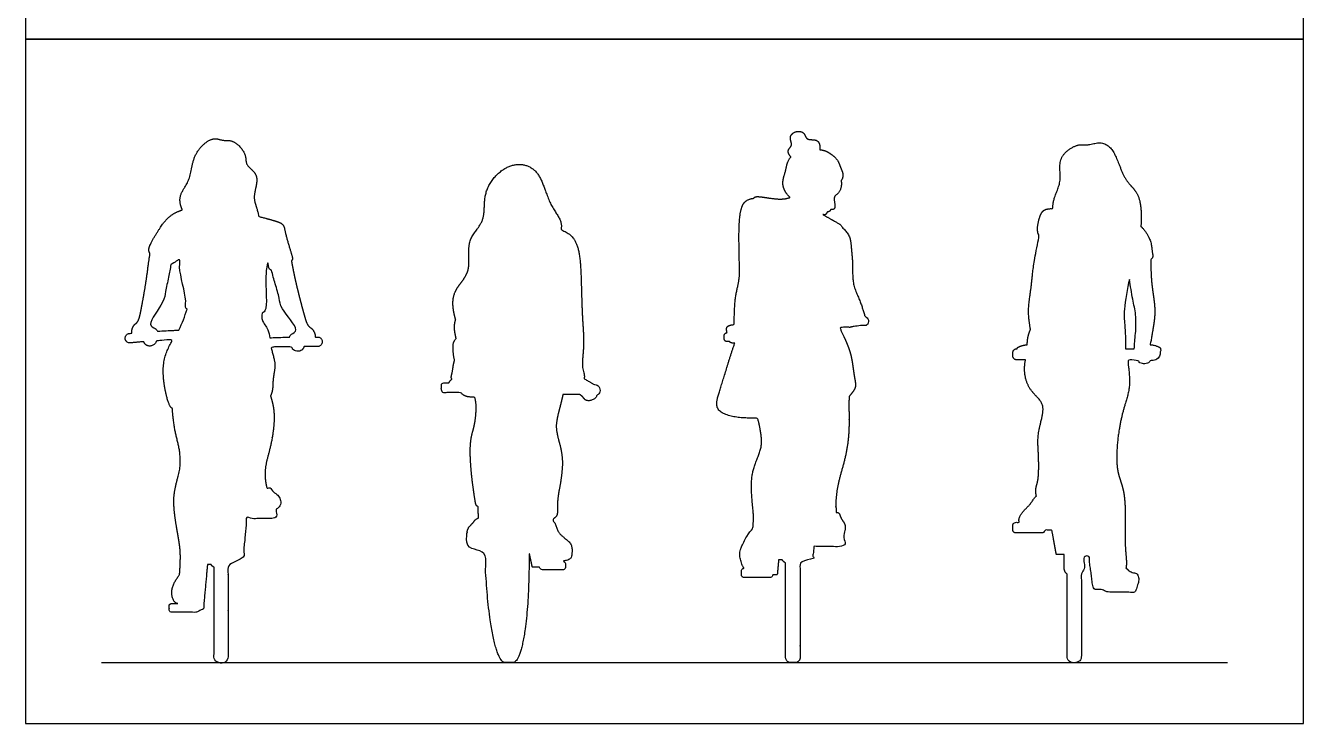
# Model space of a CAD drawing. Header units: millimetres. Extents: x 122.9 to 141.7, y 0.8 to 10.9.
# Drawn here: x 137.431 to 141.698, y 6.336 to 8.667 of the extents above; entities that cross this region are included whole.
import ezdxf

# ---------------------------------------------------------------- set-up
doc = ezdxf.new("R2010")
doc.units = ezdxf.units.MM
for name, color, linetype, true_color in [('AG-DIAGRAM', 7, 'Continuous', 0xfecc66), ('AG-OUTLINE', 7, 'Continuous', 0x8000ff), ('X-VPRT', 6, 'Continuous', 0xff00ff)]:
    doc.layers.add(name, color=color, linetype=linetype, true_color=true_color)

msp = doc.modelspace()

# ---------------------------------------------------------------- linework, layer by layer
at = {"layer": 'AG-DIAGRAM'}
msp.add_lwpolyline([(137.6851, 6.5388), (141.4443, 6.5388)], dxfattribs=at)
at = {"layer": 'AG-OUTLINE'}
for points, weights, knots in [([(138.0609, 6.8573), (138.0609, 6.7567), (138.0609, 6.6561), (138.0609, 6.5555), (138.0609, 6.5457), (138.0678, 6.5388), (138.0775, 6.5388), (138.0819, 6.5388), (138.0863, 6.5388), (138.0907, 6.5388), (138.1004, 6.5388), (138.1073, 6.5457), (138.1073, 6.5555), (138.1073, 6.6561), (138.1073, 6.7567), (138.1073, 6.8573), (138.1142, 6.8604), (138.1188, 6.8663), (138.1201, 6.8736), (138.1321, 6.8736), (138.144, 6.8736), (138.156, 6.8736), (138.1606, 6.9243), (138.1652, 6.975), (138.1699, 7.0258), (138.171, 7.0223), (138.174, 7.0203), (138.1775, 7.0203), (138.2055, 7.0203), (138.2336, 7.0203), (138.2616, 7.0203), (138.2663, 7.0203), (138.2696, 7.0236), (138.2696, 7.0283), (138.2696, 7.0327), (138.2696, 7.037), (138.2696, 7.0414), (138.2696, 7.0461), (138.2663, 7.0494), (138.2616, 7.0494), (138.2608, 7.0494), (138.26, 7.0494), (138.2593, 7.0494), (138.2642, 7.0509), (138.2682, 7.0523), (138.2779, 7.0564), (138.2816, 7.0611), (138.283, 7.0741), (138.2826, 7.0803), (138.2793, 7.0919), (138.2758, 7.0964), (138.2654, 7.103), (138.2604, 7.1078), (138.2505, 7.1203), (138.247, 7.1233), (138.2431, 7.1229), (138.2408, 7.1218), (138.2379, 7.1198), (138.2359, 7.1265), (138.2318, 7.1407), (138.2289, 7.1953), (138.2518, 7.261), (138.2665, 7.3664), (138.2554, 7.4092), (138.2489, 7.4302), (138.2503, 7.4327), (138.2581, 7.4503), (138.2548, 7.4869), (138.2698, 7.5372), (138.2547, 7.5735), (138.2507, 7.5927), (138.2533, 7.5928), (138.2561, 7.5929), (138.2589, 7.593), (138.276, 7.5937), (138.2961, 7.5943), (138.3174, 7.5947), (138.3194, 7.5905), (138.3286, 7.5774), (138.3547, 7.5783), (138.3596, 7.5908), (138.361, 7.5952), (138.3763, 7.5952), (138.3915, 7.5951), (138.406, 7.5949), (138.4152, 7.5947), (138.4219, 7.6012), (138.4221, 7.6104), (138.4222, 7.6197), (138.4158, 7.6264), (138.4065, 7.6265), (138.4039, 7.6266), (138.4012, 7.6266), (138.3986, 7.6266), (138.3989, 7.6288), (138.3981, 7.6375), (138.3897, 7.6552), (138.372, 7.6616), (138.3587, 7.7106), (138.3434, 7.7668), (138.3288, 7.8286), (138.322, 7.8639), (138.3189, 7.8815), (138.3208, 7.883), (138.3243, 7.8882), (138.3147, 7.9181), (138.2964, 7.9785), (138.2942, 8.0068), (138.2523, 8.018), (138.2226, 8.0265), (138.2097, 8.0295), (138.2079, 8.0399), (138.2001, 8.0684), (138.1885, 8.0979), (138.2168, 8.1697), (138.162, 8.1999), (138.1718, 8.2378), (138.1255, 8.2879), (138.0915, 8.2803), (138.0536, 8.2992), (137.9861, 8.2377), (137.9841, 8.1496), (137.9428, 8.1048), (137.946, 8.0703), (137.9549, 8.0514), (137.9396, 8.0464), (137.9074, 8.0319), (137.8764, 7.9866), (137.839, 7.9238), (137.8433, 7.912), (137.8453, 7.9074), (137.8458, 7.9066), (137.8463, 7.9058), (137.8468, 7.905), (137.842, 7.8771), (137.8383, 7.8435), (137.8292, 7.7836), (137.8186, 7.7263), (137.8094, 7.6764), (137.7923, 7.6685), (137.7854, 7.6502), (137.7853, 7.6415), (137.7859, 7.6394), (137.7832, 7.6391), (137.7805, 7.6388), (137.7779, 7.6386), (137.7687, 7.6376), (137.7628, 7.6305), (137.7638, 7.6212), (137.7647, 7.612), (137.7719, 7.6062), (137.7811, 7.6071), (137.7955, 7.6085), (137.8106, 7.6099), (137.8258, 7.6111), (137.8276, 7.6068), (137.8335, 7.5948), (137.8597, 7.596), (137.8677, 7.6099), (137.8694, 7.6142), (137.8887, 7.6154), (137.9071, 7.6164), (137.9231, 7.6172), (137.9101, 7.5957), (137.8757, 7.5314), (137.9061, 7.4027), (137.9171, 7.3899), (137.9213, 7.3885), (137.923, 7.3619), (137.9295, 7.3083), (137.9448, 7.2596), (137.9522, 7.1885), (137.9231, 7.1124), (137.9277, 7.023), (137.9487, 6.9263), (137.948, 6.8758), (137.9465, 6.8459), (137.9451, 6.8317), (137.9439, 6.8305), (137.9428, 6.8292), (137.9363, 6.8204), (137.9313, 6.8124), (137.9225, 6.7953), (137.92, 6.7859), (137.9191, 6.7653), (137.9208, 6.7562), (137.9245, 6.7482), (137.9278, 6.7412), (137.933, 6.7372), (137.9402, 6.7363), (137.9329, 6.7362), (137.9256, 6.7362), (137.9184, 6.7362), (137.9136, 6.7362), (137.9103, 6.7329), (137.9103, 6.7282), (137.9103, 6.7238), (137.9103, 6.7195), (137.9103, 6.7151), (137.9103, 6.7104), (137.9136, 6.7071), (137.9184, 6.7071), (137.9464, 6.7071), (137.9744, 6.7071), (138.0024, 6.7071), (138.0072, 6.7071), (138.0105, 6.7104), (138.0105, 6.7151), (138.0152, 6.7151), (138.0199, 6.7151), (138.0246, 6.7151), (138.0293, 6.7658), (138.0339, 6.8164), (138.0385, 6.8671), (138.0425, 6.8671), (138.0464, 6.8671), (138.0504, 6.8671), (138.0527, 6.8627), (138.0564, 6.8593), (138.0609, 6.8573)], [1, 1, 1, 1, 0.804737854124, 0.804737854124, 1, 1, 1, 1, 0.804737854124, 0.804737854124, 1, 1, 1, 1, 0.941830780531, 0.962177110241, 1.06103898913, 1.06103898913, 1.06103898913, 1.06103898913, 1.06103898913, 1.06103898913, 1.06103898913, 0.958913480074, 0.997956124178, 1.17816692144, 1.17816692144, 1.17816692144, 1.17816692144, 0.948115520162, 0.948115520162, 1.17816692144, 1.17816692144, 1.17816692144, 1.17816692144, 0.948115520162, 0.948115520162, 1.17816692144, 1.17816692144, 1.17816692144, 1.17816692144, 1.17816692144, 1.17816692144, 1.17816692144, 1.17816692144, 1.17816692144, 1.17816692144, 1.17816692144, 1.17816692144, 1.17816692144, 1.17816692144, 1.17816692144, 1.17816692144, 1.17816692144, 1.17816692144, 1.17816692144, 1.17816692144, 1.17816692144, 1.17816692144, 1.17816692144, 1.17816692144, 1.17816692144, 1.17816692144, 1.17816692144, 1.17816692144, 1.17816692144, 1.17816692144, 1.17816692144, 1.17816692144, 1.17816692144, 1.17816692144, 1.17816692144, 1.17816692144, 1.17816692144, 1.17816692144, 1.17816692144, 1.17816692144, 1.17816692144, 1.17816692144, 1.17816692144, 1.17816692144, 1.17816692144, 1.17816692144, 0.948115520162, 0.948115520162, 1.17816692144, 0.948115520162, 0.948115520162, 1.17816692144, 1.17816692144, 1.17816692144, 1.17816692144, 1.17816692144, 1.17816692144, 1.17816692144, 1.17816692144, 1.17816692144, 1.17816692144, 1.17816692144, 1.17816692144, 1.17816692144, 1.17816692144, 1.17816692144, 1.17816692144, 1.17816692144, 1.17816692144, 1.17816692144, 1.17816692144, 1.17816692144, 1.17816692144, 1.17816692144, 1.17816692144, 1.17816692144, 1.17816692144, 1.17816692144, 1.17816692144, 1.17816692144, 1.17816692144, 1.17816692144, 1.17816692144, 1.17816692144, 1.17816692144, 1.17816692144, 1.17816692144, 1.17816692144, 1.17816692144, 1.17816692144, 1.17816692144, 1.17816692144, 1.17816692144, 1.17816692144, 1.17816692144, 1.17816692144, 1.17816692144, 1.17816692144, 1.17816692144, 1.17816692144, 1.17816692144, 1.17816692144, 1.17816692144, 1.17816692144, 1.17816692144, 1.17816692144, 1.17816692144, 0.948115520162, 0.948115520162, 1.17816692144, 0.948115520162, 0.948115520162, 1.17816692144, 1.17816692144, 1.17816692144, 1.17816692144, 1.17816692144, 1.17816692144, 1.17816692144, 1.17816692144, 1.17816692144, 1.17816692144, 1.17816692144, 1.17816692144, 1.17816692144, 1.17816692144, 1.17816692144, 1.17816692144, 1.17816692144, 1.17816692144, 1.17816692144, 1.17816692144, 1.17816692144, 1.17816692144, 1.17816692144, 1.17816692144, 1.17816692144, 1.17816692144, 1.17816692144, 1.17816692144, 1.17816692144, 1.17816692144, 1.17816692144, 1.17816692144, 1.17816692144, 1.17816692144, 1.17816692144, 1.17816692144, 1.17816692144, 1.17816692144, 1.17816692144, 1.17816692144, 1.17816692144, 1.17816692144, 0.948115520162, 0.948115520162, 1.17816692144, 1.17816692144, 1.17816692144, 1.17816692144, 0.948115520162, 0.948115520162, 1.17816692144, 1.17816692144, 1.17816692144, 1.17816692144, 0.948115520162, 0.948115520162, 1.17816692144, 1.17816692144, 1.17816692144, 1.17816692144, 1.17816692144, 1.17816692144, 1.17816692144, 1.17816692144, 1.17816692144, 1.17816692144, 1.14123676178, 1.14587850745, 1.19209215848], [3.701661, 3.701661, 3.701661, 3.701661, 4.691925, 4.691925, 4.691925, 4.777673, 4.777673, 4.777673, 4.820834, 4.820834, 4.820834, 4.906581, 4.906581, 4.906581, 5.896845, 5.896845, 5.896845, 5.965547, 5.965547, 5.965547, 5.981542, 5.981542, 5.981542, 6.47426, 6.47426, 6.47426, 6.506733, 6.506733, 6.506733, 6.782635, 6.782635, 6.782635, 6.824089, 6.824089, 6.824089, 6.878175, 6.878175, 6.878175, 6.919629, 6.919629, 6.919629, 6.927316, 6.927316, 6.927316, 6.965006, 6.965006, 7.042247, 7.042247, 7.119489, 7.119489, 7.196731, 7.196731, 7.273973, 7.273973, 7.351215, 7.351215, 7.415689, 7.415689, 7.415689, 7.679237, 8.086471, 8.576463, 9.161034, 9.625105, 9.625105, 9.625105, 9.695425, 10.094808, 10.504669, 10.927719, 10.927719, 10.927719, 10.957481, 10.957481, 10.957481, 11.137269, 11.137269, 11.137269, 11.253962, 11.550625, 11.786395, 11.786395, 11.786395, 11.911749, 11.911749, 11.911749, 11.993298, 11.993298, 11.993298, 12.074847, 12.074847, 12.074847, 12.097413, 12.097413, 12.097413, 12.205977, 12.470106, 12.703804, 13.094654, 13.545567, 14.00044, 14.420426, 14.420426, 14.420426, 14.541845, 14.856748, 15.321841, 15.606257, 15.988033, 16.275135, 16.275135, 16.275135, 16.490245, 16.859498, 17.322283, 17.721574, 18.055149, 18.496383, 18.820185, 19.160338, 19.667339, 20.202411, 20.627228, 21.037698, 21.037698, 21.037698, 21.403867, 21.837343, 22.126783, 22.347435, 22.347435, 22.347435, 22.372733, 22.372733, 22.372733, 22.73162, 23.186493, 23.637406, 24.028256, 24.261954, 24.526083, 24.634647, 24.634647, 24.634647, 24.657213, 24.657213, 24.657213, 24.738762, 24.738762, 24.738762, 24.820311, 24.820311, 24.820311, 24.945665, 24.945665, 24.945665, 25.181436, 25.478098, 25.594791, 25.594791, 25.594791, 25.758074, 25.758074, 25.758074, 26.167693, 26.853074, 27.050373, 27.050373, 27.050373, 27.563092, 27.975321, 28.447129, 28.959117, 29.505315, 30.073791, 30.47976, 30.854508, 30.854508, 30.854508, 30.872118, 30.872118, 30.964828, 30.964828, 31.057537, 31.057537, 31.150247, 31.150247, 31.150247, 31.231368, 31.231368, 31.231368, 31.303006, 31.303006, 31.303006, 31.34446, 31.34446, 31.34446, 31.398546, 31.398546, 31.398546, 31.44, 31.44, 31.44, 31.715902, 31.715902, 31.715902, 31.757356, 31.757356, 31.757356, 31.803712, 31.803712, 31.803712, 32.339573, 32.339573, 32.339573, 32.356306, 32.356306, 32.356306, 32.402093, 32.402093, 32.402093, 32.402093]), ([(139.7994, 7.6067), (139.7823, 7.5576), (139.7539, 7.4574), (139.7264, 7.3848), (139.7878, 7.3573), (139.8476, 7.3551), (139.8752, 7.3557), (139.8799, 7.3415), (139.886, 7.3115), (139.8939, 7.2504), (139.8424, 7.1678), (139.8656, 7.0295), (139.8608, 7.0016), (139.86, 6.9877), (139.8594, 6.9873), (139.8588, 6.9868), (139.8511, 6.9811), (139.8449, 6.9727), (139.8343, 6.9499), (139.8287, 6.9387), (139.817, 6.9168), (139.815, 6.9047), (139.8189, 6.878), (139.8232, 6.8655), (139.8298, 6.8539), (139.8298, 6.8539), (139.8298, 6.8539), (139.825, 6.8537), (139.8216, 6.8503), (139.8216, 6.8455), (139.8216, 6.8409), (139.8216, 6.8364), (139.8216, 6.8318), (139.8216, 6.8269), (139.8251, 6.8234), (139.8301, 6.8234), (139.8594, 6.8234), (139.8887, 6.8234), (139.918, 6.8234), (139.9229, 6.8234), (139.9264, 6.8269), (139.9264, 6.8318), (139.9313, 6.8318), (139.9362, 6.8318), (139.9412, 6.8318), (139.9427, 6.8485), (139.9442, 6.8653), (139.9458, 6.882), (139.9499, 6.882), (139.954, 6.882), (139.9582, 6.882), (139.9606, 6.8775), (139.9644, 6.8739), (139.9691, 6.8718), (139.9691, 6.7666), (139.9691, 6.6614), (139.9691, 6.5562), (139.9691, 6.546), (139.9763, 6.5388), (139.9865, 6.5388), (139.9911, 6.5388), (139.9957, 6.5388), (140.0003, 6.5388), (140.0105, 6.5388), (140.0177, 6.546), (140.0177, 6.5562), (140.0177, 6.6614), (140.0177, 6.7666), (140.0177, 6.8718), (140.0224, 6.8739), (140.0262, 6.8775), (140.0287, 6.882), (140.0389, 6.882), (140.0492, 6.882), (140.0594, 6.882), (140.061, 6.8988), (140.0625, 6.9156), (140.0641, 6.9324), (140.0653, 6.9288), (140.0684, 6.9267), (140.072, 6.9267), (140.1013, 6.9267), (140.1306, 6.9267), (140.16, 6.9267), (140.1649, 6.9267), (140.1684, 6.9302), (140.1684, 6.9351), (140.1684, 6.9397), (140.1684, 6.9442), (140.1684, 6.9488), (140.1684, 6.9537), (140.1649, 6.9572), (140.16, 6.9572), (140.1647, 6.9683), (140.1675, 6.9782), (140.169, 6.9956), (140.1668, 7.0034), (140.1565, 7.0173), (140.1528, 7.0243), (140.1484, 7.0385), (140.1445, 7.0416), (140.1388, 7.0406), (140.1386, 7.0406), (140.1384, 7.0406), (140.1368, 7.0584), (140.1363, 7.0949), (140.1476, 7.1532), (140.1695, 7.2234), (140.1827, 7.3043), (140.1803, 7.3821), (140.1808, 7.4165), (140.181, 7.4274), (140.1925, 7.4423), (140.2075, 7.4595), (140.1973, 7.4917), (140.1894, 7.5759), (140.165, 7.6239), (140.1519, 7.6541), (140.1504, 7.6578), (140.1592, 7.6586), (140.1679, 7.6595), (140.1763, 7.6603), (140.1795, 7.6591), (140.1839, 7.6583), (140.1911, 7.6608), (140.1937, 7.6618), (140.2129, 7.6637), (140.2274, 7.6652), (140.2373, 7.6661), (140.2431, 7.6667), (140.2468, 7.6712), (140.2463, 7.6771), (140.246, 7.6802), (140.2457, 7.6834), (140.2454, 7.6865), (140.2448, 7.6923), (140.2403, 7.6961), (140.2344, 7.6955), (140.2343, 7.6955), (140.2341, 7.6955), (140.2336, 7.6955), (140.2327, 7.7), (140.227, 7.7196), (140.2165, 7.7522), (140.1904, 7.8047), (140.1946, 7.8696), (140.1883, 7.9179), (140.1864, 7.9639), (140.1674, 7.9852), (140.1572, 7.9936), (140.156, 7.9992), (140.1479, 8.0063), (140.1098, 8.026), (140.0933, 8.0362), (140.0965, 8.0351), (140.1052, 8.0342), (140.1065, 8.0457), (140.1167, 8.0444), (140.1188, 8.0546), (140.1307, 8.0511), (140.1344, 8.0622), (140.1334, 8.0736), (140.1288, 8.0962), (140.1429, 8.1037), (140.1545, 8.1197), (140.1564, 8.14), (140.1544, 8.1496), (140.1585, 8.1542), (140.1635, 8.17), (140.1518, 8.193), (140.1438, 8.2209), (140.1135, 8.2439), (140.098, 8.2512), (140.0831, 8.2524), (140.0831, 8.2524), (140.0836, 8.2547), (140.0848, 8.2669), (140.0768, 8.2906), (140.0369, 8.2817), (140.034, 8.3116), (140.0024, 8.3172), (139.9779, 8.295), (139.9956, 8.266), (139.972, 8.252), (139.9813, 8.2344), (139.987, 8.2284), (139.9744, 8.2154), (139.9708, 8.179), (139.9519, 8.136), (139.9735, 8.1013), (139.9839, 8.0929), (139.9796, 8.0917), (139.9674, 8.0869), (139.9254, 8.0874), (139.8733, 8.0989), (139.864, 8.0932), (139.8623, 8.09), (139.8579, 8.0896), (139.8435, 8.0865), (139.8143, 8.0678), (139.8128, 7.9507), (139.8146, 7.876), (139.8165, 7.8179), (139.7985, 7.7611), (139.798, 7.6906), (139.797, 7.6696), (139.7969, 7.6676), (139.7891, 7.6682), (139.7691, 7.6634), (139.7719, 7.6502), (139.7735, 7.6414), (139.7735, 7.6411), (139.7679, 7.6408), (139.764, 7.6367), (139.764, 7.6311), (139.764, 7.6278), (139.764, 7.6245), (139.764, 7.6212), (139.764, 7.6153), (139.7682, 7.6112), (139.774, 7.6112), (139.7768, 7.6112), (139.7796, 7.6112), (139.7824, 7.6112), (139.7829, 7.6104), (139.7875, 7.6053), (139.7943, 7.6064), (139.7994, 7.6067)], [1, 1, 1, 1, 1, 1, 1, 1, 1, 1, 1, 1, 1, 1, 1, 1, 1, 1, 1, 1, 1, 1, 1, 1, 1, 0.999999999524, 0.999999999047, 0.814682490699, 0.818765214681, 1.01224822489, 1.01224822489, 1.01224822489, 1.01224822489, 0.81459446434, 0.81459446434, 1.01224822489, 1.01224822489, 1.01224822489, 1.01224822489, 0.81459446434, 0.81459446434, 1.01224822489, 1.01224822489, 1.01224822489, 1.01224822489, 1.01224822489, 1.01224822489, 1.01224822489, 1.01224822489, 1.01224822489, 1.01224822489, 0.980518859649, 0.984506918333, 1.02421240094, 1.02421240094, 1.02421240094, 1.02421240094, 0.824222489703, 0.824222489703, 1.02421240094, 1.02421240094, 1.02421240094, 1.02421240094, 0.824222489703, 0.824222489703, 1.02421240094, 1.02421240094, 1.02421240094, 1.02421240094, 0.984506918333, 0.980518859649, 1.01224822489, 1.01224822489, 1.01224822489, 1.01224822489, 1.01224822489, 1.01224822489, 1.01224822489, 0.914818850177, 0.952066159272, 1.12399015218, 1.12399015218, 1.12399015218, 1.12399015218, 0.904517423118, 0.904517423118, 1.12399015218, 1.12399015218, 1.12399015218, 1.12399015218, 0.904517423118, 0.904517423118, 1.12399015218, 1.12399015218, 1.12399015218, 1.12399015218, 1.12399015218, 1.12399015218, 1.12399015218, 1.12399015218, 1.12399015218, 1.12399015218, 1.12399015218, 1.12399015218, 1.12399015218, 1.12399015218, 1.12399015218, 1.12399015218, 1.12399015218, 1.12399015218, 1.12399015218, 1.12399015218, 1.12399015218, 1.12399015218, 1.12399015218, 1.12399015218, 1.12399015218, 1.12399015218, 1.12399015218, 1.12399015218, 1.12399015218, 1.12399015218, 1.12399015218, 1.12399015218, 1.12399015218, 1.12399015218, 1.12399015218, 1.12399015218, 1.12399015218, 0.904517423118, 0.904517423118, 1.12399015218, 1.12399015218, 1.12399015218, 1.12399015218, 0.904517423118, 0.904517423118, 1.12399015218, 1.12399015218, 1.12399015218, 1.12399015218, 1.12399015218, 1.12399015218, 1.12399015218, 1.12399015218, 1.12399015218, 1.12399015218, 1.12399015218, 1.12399015218, 1.12399015218, 1.12399015218, 1.12399015218, 1.12399015218, 1.12399015218, 1.12399015218, 1.12399015218, 1.12399015218, 1.12399015218, 1.12399015218, 1.12399015218, 1.12399015218, 1.12399015218, 1.12399015218, 1.12399015218, 1.12399015218, 1.12399015218, 1.12399015218, 1.12399015218, 1.12399015218, 1.12399015218, 1.12399015218, 1.12399015218, 1.12399015218, 1.12399015218, 1.12399015218, 1.12399015218, 1.12399015218, 1.12399015218, 1.12399015218, 1.12399015218, 1.12399015218, 1.12399015218, 1.12399015218, 1.12399015218, 1.12399015218, 1.12399015218, 1.12399015218, 1.12399015218, 1.12399015218, 1.12399015218, 1.12399015218, 1.12399015218, 1.12399015218, 1.12399015218, 1.12399015218, 1.12399015218, 1.12399015218, 1.12399015218, 1.12399015218, 1.12399015218, 1.12399015218, 1.12399015218, 1.12399015218, 1.12399015218, 1.12399015218, 1.12399015218, 1.12399015218, 1.12399015218, 1.12399015218, 1.12399015218, 1.12399015218, 1.12399015218, 0.918316800498, 0.918316800498, 1.12399015218, 1.12399015218, 1.12399015218, 1.12399015218, 0.904517423118, 0.904517423118, 1.12399015218, 1.12399015218, 1.12399015218, 1.12399015218, 1.12399015218, 1.12399015218, 1.12399015218, 1.12399015218], [1.026391, 1.026391, 1.026391, 1.026391, 1.608799, 2.090573, 2.523896, 2.931398, 2.931398, 2.931398, 3.307493, 3.729084, 4.278868, 4.926812, 5.289616, 5.289616, 5.289616, 5.298687, 5.298687, 5.403536, 5.403536, 5.508384, 5.508384, 5.613232, 5.613232, 5.71808, 5.71808, 5.71808, 5.71808, 5.71808, 5.75866, 5.75866, 5.75866, 5.812746, 5.812746, 5.812746, 5.8542, 5.8542, 5.8542, 6.130101, 6.130101, 6.130101, 6.171556, 6.171556, 6.171556, 6.217911, 6.217911, 6.217911, 6.753773, 6.753773, 6.753773, 6.770506, 6.770506, 6.770506, 6.816293, 6.816293, 6.816293, 7.806557, 7.806557, 7.806557, 7.892304, 7.892304, 7.892304, 7.935465, 7.935465, 7.935465, 8.021213, 8.021213, 8.021213, 9.011477, 9.011477, 9.011477, 9.057263, 9.057263, 9.057263, 9.073233, 9.073233, 9.073233, 9.565952, 9.565952, 9.565952, 9.598425, 9.598425, 9.598425, 9.874327, 9.874327, 9.874327, 9.915781, 9.915781, 9.915781, 9.969867, 9.969867, 9.969867, 10.011321, 10.011321, 10.011321, 10.102964, 10.102964, 10.194607, 10.194607, 10.28625, 10.28625, 10.377893, 10.377893, 10.381345, 10.381345, 10.381345, 10.791646, 11.221149, 11.69999, 12.212674, 12.736423, 12.986718, 12.986718, 12.986718, 13.390376, 13.847878, 14.296732, 14.748437, 14.810313, 14.810313, 14.810313, 14.855222, 14.855222, 14.855222, 15.038068, 15.130824, 15.130824, 15.130824, 15.224125, 15.224125, 15.224125, 15.273527, 15.273527, 15.273527, 15.303267, 15.303267, 15.303267, 15.352668, 15.352668, 15.352668, 15.353416, 15.353416, 15.353416, 15.472728, 15.834588, 16.261676, 16.710234, 17.10492, 17.476075, 17.828789, 17.828789, 17.828789, 18.048636, 18.477331, 18.477331, 18.477331, 18.656608, 18.819829, 18.974944, 19.129796, 19.299707, 19.467602, 19.666666, 19.920477, 20.127129, 20.371592, 20.676214, 20.676214, 20.676214, 20.878936, 21.170689, 21.471875, 21.801644, 22.123962, 22.124691, 22.124691, 22.124691, 22.195747, 22.48438, 22.795762, 23.058404, 23.347465, 23.636392, 23.923658, 24.18508, 24.401392, 24.401392, 24.401392, 24.782396, 25.167089, 25.554699, 25.554699, 25.554699, 25.719533, 26.101304, 26.515997, 26.659826, 26.659826, 26.659826, 26.801569, 27.122383, 27.715057, 28.217985, 28.62907, 29.07055, 29.585218, 29.644997, 29.644997, 29.644997, 29.916844, 30.160923, 30.168754, 30.168754, 30.168754, 30.216496, 30.216496, 30.216496, 30.247521, 30.247521, 30.247521, 30.296922, 30.296922, 30.296922, 30.323031, 30.323031, 30.323031, 30.357183, 30.57704, 30.57704, 30.57704, 30.57704]), ([(140.9091, 6.8345), (140.9091, 6.7425), (140.9091, 6.6504), (140.9091, 6.5584), (140.9091, 6.5469), (140.9171, 6.5388), (140.9286, 6.5388), (140.9314, 6.5388), (140.9343, 6.5388), (140.9371, 6.5388), (140.9486, 6.5388), (140.9567, 6.5469), (140.9567, 6.5584), (140.9567, 6.6504), (140.9567, 6.7425), (140.9567, 6.8345), (140.9631, 6.8396), (140.9663, 6.8469), (140.9663, 6.8546), (140.9663, 6.8678), (140.9663, 6.881), (140.9663, 6.8943), (140.9714, 6.8943), (140.9765, 6.8943), (140.9816, 6.8943), (140.9865, 6.8574), (140.9915, 6.8204), (140.9965, 6.7835), (141.0094, 6.7835), (141.0223, 6.7835), (141.0352, 6.7835), (141.0352, 6.778), (141.0391, 6.7741), (141.0447, 6.7741), (141.0739, 6.7741), (141.1031, 6.7741), (141.1324, 6.7741), (141.1379, 6.7741), (141.1418, 6.778), (141.1418, 6.7835), (141.1418, 6.7889), (141.1418, 6.7943), (141.1418, 6.7997), (141.1418, 6.8001), (141.1418, 6.8005), (141.1417, 6.8009), (141.1466, 6.8048), (141.149, 6.8096), (141.1488, 6.8223), (141.1469, 6.8283), (141.1398, 6.8379), (141.1348, 6.8402), (141.1221, 6.84), (141.117, 6.8427), (141.1107, 6.8512), (141.1082, 6.8532), (141.1056, 6.8541), (141.1064, 6.8599), (141.1088, 6.8729), (141.1003, 6.9373), (141.1054, 7.0472), (141.0979, 7.1245), (141.0702, 7.1844), (141.0779, 7.3055), (141.0992, 7.3958), (141.1238, 7.4642), (141.1136, 7.5295), (141.1115, 7.55), (141.1115, 7.5503), (141.1229, 7.5503), (141.1334, 7.5503), (141.143, 7.5503), (141.1449, 7.5467), (141.1522, 7.5369), (141.178, 7.5359), (141.1881, 7.5466), (141.1914, 7.5503), (141.1964, 7.5503), (141.2008, 7.5503), (141.2045, 7.5503), (141.2124, 7.5503), (141.218, 7.5559), (141.218, 7.5638), (141.218, 7.5667), (141.218, 7.5696), (141.218, 7.5725), (141.2215, 7.577), (141.2231, 7.5893), (141.2126, 7.5957), (141.1953, 7.6011), (141.1865, 7.6002), (141.1903, 7.619), (141.1972, 7.6622), (141.2062, 7.7187), (141.1894, 7.8039), (141.1888, 7.8578), (141.1886, 7.8853), (141.1902, 7.8866), (141.1972, 7.8936), (141.1923, 7.9098), (141.1912, 7.9507), (141.1692, 7.9831), (141.1555, 7.9966), (141.1572, 8.0184), (141.1599, 8.106), (141.0964, 8.1471), (141.0719, 8.2488), (141.0249, 8.2836), (140.9788, 8.265), (140.9427, 8.2748), (140.8735, 8.2274), (140.8949, 8.1458), (140.8657, 8.0987), (140.8613, 8.0656), (140.8608, 8.0559), (140.8565, 8.0558), (140.8418, 8.0545), (140.8243, 8.0504), (140.8075, 7.9974), (140.8106, 7.9703), (140.8159, 7.9656), (140.8162, 7.9654), (140.7937, 7.8586), (140.793, 7.8052), (140.7763, 7.7205), (140.7828, 7.6773), (140.7863, 7.6539), (140.7869, 7.6526), (140.7846, 7.6473), (140.7775, 7.6276), (140.7762, 7.6122), (140.776, 7.6002), (140.7672, 7.6011), (140.7501, 7.5957), (140.7429, 7.5913), (140.7418, 7.5876), (140.7417, 7.5875), (140.7416, 7.5875), (140.7414, 7.5875), (140.7412, 7.5875), (140.7333, 7.5875), (140.7277, 7.5819), (140.7277, 7.574), (140.7277, 7.5706), (140.7277, 7.5672), (140.7277, 7.5638), (140.7277, 7.5559), (140.7333, 7.5503), (140.7412, 7.5503), (140.7508, 7.5503), (140.7604, 7.5503), (140.77, 7.5503), (140.7672, 7.5358), (140.7651, 7.4985), (140.7827, 7.4496), (140.8205, 7.4172), (140.8349, 7.3833), (140.8083, 7.3035), (140.8139, 7.2432), (140.8157, 7.1496), (140.8026, 7.1211), (140.805, 7.1029), (140.8066, 7.0949), (140.8027, 7.0919), (140.799, 7.0878), (140.7895, 7.0733), (140.7831, 7.0652), (140.7693, 7.0517), (140.7629, 7.0444), (140.7508, 7.0288), (140.748, 7.0199), (140.7484, 7.0091), (140.7485, 7.0083), (140.7486, 7.0074), (140.7449, 7.0074), (140.7412, 7.0074), (140.7375, 7.0074), (140.732, 7.0074), (140.7281, 7.0035), (140.7281, 6.998), (140.7281, 6.9926), (140.7281, 6.9872), (140.7281, 6.9818), (140.7281, 6.9763), (140.732, 6.9724), (140.7375, 6.9724), (140.7668, 6.9724), (140.796, 6.9724), (140.8252, 6.9724), (140.8308, 6.9724), (140.8347, 6.9763), (140.8347, 6.9818), (140.8425, 6.9818), (140.8504, 6.9818), (140.8582, 6.9818), (140.8632, 6.9547), (140.8681, 6.9276), (140.8731, 6.9004), (140.8819, 6.9004), (140.8906, 6.9004), (140.8994, 6.9004), (140.8994, 6.8851), (140.8994, 6.8699), (140.8994, 6.8546), (140.8994, 6.8469), (140.9027, 6.8396), (140.9091, 6.8345)], [1, 1, 1, 1, 0.804737854124, 0.804737854124, 1, 1, 1, 1, 0.804737854124, 0.804737854124, 1, 1, 1, 1, 0.982227383784, 1.03816319431, 1.16780743158, 1.16780743158, 1.16780743158, 1.16780743158, 1.16780743158, 1.16780743158, 1.16780743158, 1.16780743158, 1.16780743158, 1.16780743158, 1.16780743158, 1.16780743158, 1.16780743158, 0.93977884652, 0.93977884652, 1.16780743158, 1.16780743158, 1.16780743158, 1.16780743158, 0.93977884652, 0.93977884652, 1.16780743158, 1.16780743158, 1.16780743158, 1.16780743158, 1.16612587636, 1.16612587636, 1.16780743158, 1.16780743158, 1.16780743158, 1.16780743158, 1.16780743158, 1.16780743158, 1.16780743158, 1.16780743158, 1.16780743158, 1.16780743158, 1.16780743158, 1.16780743158, 1.16780743158, 1.16780743158, 1.16780743158, 1.16780743158, 1.16780743158, 1.16780743158, 1.16780743158, 1.16780743158, 1.16780743158, 1.16780743158, 1.16780743158, 1.16780743158, 1.16780743158, 1.16780743158, 1.16780743158, 1.16780743158, 1.16780743158, 1.16780743158, 1.16780743158, 1.16780743158, 1.16780743158, 1.16780743158, 1.16780743158, 0.93977884652, 0.93977884652, 1.16780743158, 1.16780743158, 1.16780743158, 1.16780743158, 1.16780743158, 1.16780743158, 1.16780743158, 1.16780743158, 1.16780743158, 1.16780743158, 1.16780743158, 1.16780743158, 1.16780743158, 1.16780743158, 1.16780743158, 1.16780743158, 1.16780743158, 1.16780743158, 1.16780743158, 1.16780743158, 1.16780743158, 1.16780743158, 1.16780743158, 1.16780743158, 1.16780743158, 1.16780743158, 1.16780743158, 1.16780743158, 1.16780743158, 1.16780743158, 1.16780743158, 1.16780743158, 1.16780743158, 1.16780743158, 1.16780743158, 1.16780743158, 1.16780743158, 1.16780743158, 1.16780743158, 1.16780743158, 1.16780743158, 1.16780743158, 1.16780743158, 1.16780743158, 1.16780743158, 1.16780743158, 1.16780743158, 1.16780743158, 1.16780743158, 1.16780743158, 1.16780743158, 1.16780743158, 1.16780743158, 1.16780743158, 1.16780743158, 1.16780743158, 1.16780743158, 1.16780743158, 0.93977884652, 0.93977884652, 1.16780743158, 1.16780743158, 1.16780743158, 1.16780743158, 0.93977884652, 0.93977884652, 1.16780743158, 1.16780743158, 1.16780743158, 1.16780743158, 1.16780743158, 1.16780743158, 1.16780743158, 1.16780743158, 1.16780743158, 1.16780743158, 1.16780743158, 1.16780743158, 1.16780743158, 1.16780743158, 1.16780743158, 1.16780743158, 1.16780743158, 1.16780743158, 1.16780743158, 1.16780743158, 1.16780743158, 1.16780743158, 1.16780743158, 1.16780743158, 1.16780743158, 1.16780743158, 1.16780743158, 1.16780743158, 1.16780743158, 0.93977884652, 0.93977884652, 1.16780743158, 1.16780743158, 1.16780743158, 1.16780743158, 0.93977884652, 0.93977884652, 1.16780743158, 1.16780743158, 1.16780743158, 1.16780743158, 0.93977884652, 0.93977884652, 1.16780743158, 1.16780743158, 1.16780743158, 1.16780743158, 1.16780743158, 1.16780743158, 1.16780743158, 1.16780743158, 1.16780743158, 1.16780743158, 1.16780743158, 1.16780743158, 1.16780743158, 1.03816319431, 0.982227383784, 1], [-5.883723, -5.883723, -5.883723, -5.883723, -4.994994, -4.994994, -4.994994, -4.896232, -4.896232, -4.896232, -4.879933, -4.879933, -4.879933, -4.781172, -4.781172, -4.781172, -3.892443, -3.892443, -3.892443, -3.818825, -3.818825, -3.818825, -3.691128, -3.691128, -3.691128, -3.642105, -3.642105, -3.642105, -3.282559, -3.282559, -3.282559, -3.157911, -3.157911, -3.157911, -3.110016, -3.110016, -3.110016, -2.827902, -2.827902, -2.827902, -2.780008, -2.780008, -2.780008, -2.728128, -2.728128, -2.728128, -2.72412, -2.72412, -2.72412, -2.663631, -2.663631, -2.588631, -2.588631, -2.513631, -2.513631, -2.43863, -2.43863, -2.39544, -2.39544, -2.39544, -2.159175, -1.712759, -1.104585, -0.61011, -0.157423, 0.461272, 1.012947, 1.49901, 2.011818, 2.019023, 2.019023, 2.019023, 2.062872, 2.062872, 2.062872, 2.213195, 2.519486, 2.678224, 2.678224, 2.678224, 2.714677, 2.714677, 2.714677, 2.782914, 2.782914, 2.782914, 2.810755, 2.810755, 2.810755, 3.03526, 3.222391, 3.515483, 3.515483, 3.515483, 3.872966, 4.32599, 4.84787, 5.362843, 5.362843, 5.362843, 5.42412, 5.673662, 6.032339, 6.463556, 6.463556, 6.463556, 7.026445, 7.514923, 8.080876, 8.48303, 8.856695, 9.198318, 9.678982, 10.119249, 10.585482, 10.774644, 10.774644, 10.774644, 10.878329, 11.140633, 11.429311, 11.868437, 11.899637, 11.899637, 11.899637, 12.404039, 12.92592, 13.378943, 13.404762, 13.404762, 13.404762, 13.519785, 13.838521, 13.838521, 13.838521, 14.128123, 14.315254, 14.322564, 14.322564, 14.322564, 14.324136, 14.324136, 14.324136, 14.392373, 14.392373, 14.392373, 14.424954, 14.424954, 14.424954, 14.493191, 14.493191, 14.493191, 14.58571, 14.58571, 14.58571, 14.876426, 15.312382, 15.701285, 16.029805, 16.531761, 16.997568, 17.536212, 17.850473, 18.131564, 18.131564, 18.131564, 18.190849, 18.190849, 18.29494, 18.29494, 18.399031, 18.399031, 18.503121, 18.503121, 18.512421, 18.512421, 18.512421, 18.547942, 18.547942, 18.547942, 18.595837, 18.595837, 18.595837, 18.647716, 18.647716, 18.647716, 18.69561, 18.69561, 18.69561, 18.977725, 18.977725, 18.977725, 19.025619, 19.025619, 19.025619, 19.101322, 19.101322, 19.101322, 19.460868, 19.460868, 19.460868, 19.54543, 19.54543, 19.54543, 19.692904, 19.692904, 19.692904, 19.766522, 19.766522, 19.766522, 19.766522]), ([(139.0568, 6.5389), (139.0573, 6.5388), (139.0577, 6.5388), (139.0583, 6.5388), (139.0585, 6.5388), (139.0586, 6.5388), (139.0925, 6.5396), (139.1146, 6.6874), (139.1123, 6.9024), (139.1128, 6.9024), (139.1133, 6.9024), (139.1138, 6.9024), (139.117, 6.8876), (139.1202, 6.8727), (139.1235, 6.8578), (139.1316, 6.8578), (139.1398, 6.8578), (139.148, 6.8578), (139.148, 6.8526), (139.1516, 6.8489), (139.1568, 6.8489), (139.1796, 6.8489), (139.2023, 6.8489), (139.225, 6.8489), (139.2302, 6.8489), (139.2339, 6.8526), (139.2339, 6.8578), (139.2339, 6.8615), (139.2339, 6.8652), (139.2339, 6.8689), (139.2339, 6.8741), (139.2302, 6.8777), (139.225, 6.8777), (139.2388, 6.8799), (139.2474, 6.883), (139.2543, 6.8906), (139.256, 6.8997), (139.2562, 6.9282), (139.2514, 6.939), (139.232, 6.954), (139.224, 6.9607), (139.2119, 6.9725), (139.207, 6.9816), (139.2011, 7.0015), (139.1978, 7.0076), (139.1932, 7.0123), (139.1935, 7.0148), (139.1938, 7.0171), (139.194, 7.0193), (139.2011, 7.024), (139.2052, 7.029), (139.2074, 7.0396), (139.2078, 7.0497), (139.2072, 7.0794), (139.2094, 7.0984), (139.2188, 7.145), (139.2219, 7.169), (139.2249, 7.2183), (139.2217, 7.2446), (139.2059, 7.3005), (139.2025, 7.321), (139.2045, 7.3471), (139.208, 7.3651), (139.2183, 7.4031), (139.2221, 7.4188), (139.2256, 7.435), (139.2441, 7.435), (139.2627, 7.435), (139.2812, 7.435), (139.2846, 7.4327), (139.2946, 7.4254), (139.2999, 7.4105), (139.3319, 7.416), (139.339, 7.4296), (139.34, 7.435), (139.3447, 7.435), (139.348, 7.4383), (139.348, 7.443), (139.348, 7.4484), (139.348, 7.4538), (139.348, 7.4593), (139.348, 7.464), (139.3447, 7.4673), (139.3399, 7.4673), (139.3363, 7.4673), (139.3326, 7.4673), (139.329, 7.4673), (139.3246, 7.4716), (139.3146, 7.4762), (139.3021, 7.4843), (139.2956, 7.4878), (139.2961, 7.4886), (139.3, 7.497), (139.2853, 7.5231), (139.2982, 7.5999), (139.29, 7.6834), (139.2871, 7.7962), (139.2836, 7.9163), (139.2576, 7.967), (139.232, 7.9803), (139.2197, 7.9842), (139.2205, 7.992), (139.2221, 8.0199), (139.1729, 8.0729), (139.1512, 8.1931), (139.0438, 8.2179), (138.9514, 8.1162), (138.9736, 8.0136), (138.8967, 7.9517), (138.9267, 7.8412), (138.8482, 7.7793), (138.859, 7.7125), (138.8675, 7.6841), (138.8599, 7.6636), (138.8643, 7.6424), (138.8688, 7.6223), (138.8622, 7.6142), (138.8588, 7.6055), (138.8583, 7.58), (138.86, 7.5644), (138.8638, 7.5491), (138.859, 7.5347), (138.8571, 7.506), (138.8505, 7.4906), (138.8551, 7.4864), (138.8553, 7.4862), (138.8507, 7.4832), (138.8466, 7.4788), (138.8449, 7.4732), (138.8391, 7.4732), (138.8334, 7.4732), (138.8276, 7.4732), (138.8229, 7.4732), (138.8195, 7.4699), (138.8195, 7.4652), (138.8195, 7.4598), (138.8195, 7.4544), (138.8195, 7.4489), (138.8195, 7.4442), (138.8229, 7.4409), (138.8276, 7.4409), (138.8467, 7.4409), (138.8658, 7.4409), (138.885, 7.4409), (138.888, 7.4376), (138.8991, 7.4263), (138.9185, 7.4252), (138.9304, 7.4264), (138.9351, 7.414), (138.9368, 7.3972), (138.9338, 7.352), (138.93, 7.3296), (138.9176, 7.2877), (138.9151, 7.2613), (138.9174, 7.1974), (138.9204, 7.1641), (138.9298, 7.0947), (138.9329, 7.0746), (138.9357, 7.0642), (138.9382, 7.0613), (138.9419, 7.0603), (138.9428, 7.0445), (138.9433, 7.0315), (138.9434, 7.0215), (138.9378, 7.0201), (138.9338, 7.0177), (138.927, 7.0082), (138.9217, 7.002), (138.9097, 6.9902), (138.9062, 6.9824), (138.9044, 6.963), (138.9081, 6.9534), (138.9164, 6.944), (138.9112, 6.944), (138.9075, 6.9403), (138.9075, 6.9351), (138.9075, 6.9314), (138.9075, 6.9277), (138.9075, 6.924), (138.9075, 6.9188), (138.9112, 6.9151), (138.9164, 6.9151), (138.9327, 6.9151), (138.949, 6.9151), (138.9654, 6.9151), (138.9697, 6.6935), (138.9975, 6.538), (139.0326, 6.5388), (139.0407, 6.5388), (139.0488, 6.5388), (139.0568, 6.5389)], [1.13314651044, 1.13646157386, 1.13982998674, 1.14434945696, 1.14545265525, 1.14656134393, 0.92991256245, 0.922914882293, 1.12556830346, 1.12556830346, 1.12556830346, 1.12556830346, 1.12556830346, 1.12556830346, 1.12556830346, 1.12556830346, 1.12556830346, 1.12556830346, 0.905787421197, 0.905787421197, 1.12556830346, 1.12556830346, 1.12556830346, 1.12556830346, 0.905787421197, 0.905787421197, 1.12556830346, 1.12556830346, 1.12556830346, 1.12556830346, 0.905787421197, 0.905787421197, 1.12556830346, 1.12556830346, 1.12556830346, 1.12556830346, 1.12556830346, 1.12556830346, 1.12556830346, 1.12556830346, 1.12556830346, 1.12556830346, 1.12556830346, 1.12556830346, 1.12556830346, 1.12556830346, 1.12556830346, 1.12556830346, 1.12556830346, 1.12556830346, 1.12556830346, 1.12556830346, 1.12556830346, 1.12556830346, 1.12556830346, 1.12556830346, 1.12556830346, 1.12556830346, 1.12556830346, 1.12556830346, 1.12556830346, 1.12556830346, 1.12556830346, 1.12556830346, 1.12556830346, 1.12556830346, 1.12556830346, 1.12556830346, 1.12556830346, 1.12556830346, 1.12556830346, 1.12556830346, 1.12556830346, 1.12556830346, 1.12556830346, 0.909193177713, 0.909193177713, 1.12556830346, 1.12556830346, 1.12556830346, 1.12556830346, 0.905787421197, 0.905787421197, 1.12556830346, 1.12556830346, 1.12556830346, 1.12556830346, 1.12556830346, 1.12556830346, 1.12556830346, 1.12556830346, 1.12556830346, 1.12556830346, 1.12556830346, 1.12556830346, 1.12556830346, 1.12556830346, 1.12556830346, 1.12556830346, 1.12556830346, 1.12556830346, 1.12556830346, 1.12556830346, 1.12556830346, 1.12556830346, 1.12556830346, 1.12556830346, 1.12556830346, 1.12556830346, 1.12556830346, 1.12556830346, 1.12556830346, 1.12556830346, 1.12556830346, 1.12556830346, 1.12556830346, 1.12556830346, 1.12556830346, 1.12556830346, 1.12556830346, 1.12556830346, 1.12556830346, 1.12556830346, 1.12556830346, 1.12556830346, 1.12556830346, 1.12556830346, 1.12556830346, 1.12556830346, 1.12556830346, 1.12556830346, 1.12556830346, 0.905787421197, 0.905787421197, 1.12556830346, 1.12556830346, 1.12556830346, 1.12556830346, 0.905787421197, 0.905787421197, 1.12556830346, 1.12556830346, 1.12556830346, 1.12556830346, 1.12556830346, 1.12556830346, 1.12556830346, 1.12556830346, 1.12556830346, 1.12556830346, 1.12556830346, 1.12556830346, 1.12556830346, 1.12556830346, 1.12556830346, 1.12556830346, 1.12556830346, 1.12556830346, 1.12556830346, 1.12556830346, 1.12556830346, 1.12556830346, 1.12556830346, 1.12556830346, 1.12556830346, 1.12556830346, 1.12556830346, 1.12556830346, 1.12556830346, 1.12556830346, 1.12556830346, 1.12556830346, 1.12556830346, 0.905787421197, 0.905787421197, 1.12556830346, 1.12556830346, 1.12556830346, 1.12556830346, 0.905787421197, 0.905787421197, 1.12556830346, 1.12556830346, 1.12556830346, 1.12556830346, 0.907911713181, 0.908790161098, 1.12820364721, 1.12820364721, 1.12820364721, 1.12820364721], [14.003422, 14.003422, 14.003422, 14.003422, 14.034264, 14.034264, 14.044158, 14.044158, 14.044158, 15.977592, 15.977592, 15.977592, 16.977592, 16.977592, 16.977592, 17.977592, 17.977592, 17.977592, 18.977592, 18.977592, 18.977592, 19.024313, 19.024313, 19.024313, 19.252484, 19.252484, 19.252484, 19.299205, 19.299205, 19.299205, 19.345542, 19.345542, 19.345542, 19.392263, 19.392263, 19.392263, 19.509004, 19.509004, 19.625745, 19.625745, 19.742486, 19.742486, 19.859226, 19.859226, 19.975967, 19.975967, 20.047176, 20.047176, 20.047176, 20.061572, 20.061572, 20.061572, 20.288182, 20.288182, 20.514792, 20.514792, 20.741402, 20.741402, 20.968011, 20.968011, 21.194621, 21.194621, 21.421231, 21.421231, 21.64784, 21.64784, 21.797209, 21.797209, 21.797209, 21.983497, 21.983497, 21.983497, 22.099575, 22.346398, 22.659159, 22.840014, 22.840014, 22.840014, 22.88203, 22.88203, 22.88203, 22.936437, 22.936437, 22.936437, 22.978801, 22.978801, 22.978801, 23.015407, 23.015407, 23.015407, 23.254708, 23.526618, 23.526618, 23.526618, 23.561434, 23.883509, 24.387158, 24.922402, 25.546043, 26.180755, 26.599806, 26.960106, 26.960106, 26.960106, 27.144627, 27.657018, 28.27596, 28.810257, 29.441258, 30.004744, 30.533695, 31.107219, 31.645809, 32.191881, 32.191881, 32.191881, 32.646798, 32.646798, 32.646798, 32.735974, 32.735974, 32.887262, 32.887262, 32.887262, 33.277474, 33.52088, 33.533436, 33.533436, 33.533436, 33.769321, 33.769321, 33.769321, 33.827336, 33.827336, 33.827336, 33.8697, 33.8697, 33.8697, 33.924107, 33.924107, 33.924107, 33.966471, 33.966471, 33.966471, 34.158637, 34.158637, 34.158637, 34.297418, 34.643402, 34.643402, 34.643402, 34.845653, 34.845653, 35.072263, 35.072263, 35.298872, 35.298872, 35.525482, 35.525482, 35.752092, 35.752092, 35.954272, 35.954272, 35.954272, 36.084342, 36.084342, 36.084342, 36.135902, 36.135902, 36.240141, 36.240141, 36.34438, 36.34438, 36.448619, 36.448619, 36.448619, 36.495341, 36.495341, 36.495341, 36.541678, 36.541678, 36.541678, 36.588399, 36.588399, 36.588399, 36.752115, 36.752115, 36.752115, 38.74186, 38.74186, 38.74186, 38.822986, 38.822986, 38.822986, 38.822986])]:
    msp.add_rational_spline(points, weights, degree=3, knots=knots, dxfattribs=at)
for points, knots in [([(137.9711, 7.7192), (137.9619, 7.6958), (137.9553, 7.6732), (137.9424, 7.6494), (137.9341, 7.6493), (137.9304, 7.6492), (137.9265, 7.649), (137.9104, 7.6483), (137.8915, 7.6473), (137.8715, 7.646), (137.8701, 7.6499), (137.8638, 7.6575), (137.8314, 7.6657), (137.8961, 7.7438), (137.8974, 7.777), (137.9089, 7.826), (137.9139, 7.8551), (137.9165, 7.8691), (137.9229, 7.8713), (137.9335, 7.8805), (137.9502, 7.889), (137.9386, 7.8556), (137.973, 7.7497), (137.9626, 7.7263), (137.9697, 7.7202), (137.9711, 7.7192)], [0, 0, 0, 0, 0.496435, 0.496435, 0.496435, 0.537163, 0.537163, 0.537163, 0.705491, 0.705491, 0.705491, 0.865355, 1.139387, 1.666523, 2.014632, 2.415668, 2.772231, 2.772231, 2.772231, 3.024488, 3.228266, 3.509307, 4.121785, 4.411836, 4.4706, 4.4706, 4.4706, 4.4706]), ([(138.2523, 7.8501), (138.2565, 7.8347), (138.2641, 7.8049), (138.2802, 7.7552), (138.28, 7.7216), (138.351, 7.6491), (138.3194, 7.6382), (138.3137, 7.6302), (138.3127, 7.6262), (138.2926, 7.6258), (138.2737, 7.6252), (138.2576, 7.6246), (138.2537, 7.6245), (138.25, 7.6243), (138.2463, 7.6241), (138.2452, 7.6335), (138.2413, 7.6569), (138.2177, 7.6799), (138.2201, 7.6982), (138.2213, 7.7062), (138.2261, 7.7089), (138.2361, 7.7204), (138.2349, 7.7676), (138.2319, 7.8408), (138.2413, 7.8883), (138.2415, 7.8528), (138.2495, 7.85), (138.2523, 7.8501)], [0, 0, 0, 0, 0.396655, 0.797692, 1.1458, 1.672937, 1.946968, 2.106832, 2.106832, 2.106832, 2.275161, 2.275161, 2.275161, 2.315889, 2.315889, 2.315889, 2.530058, 2.878273, 3.159146, 3.159146, 3.159146, 3.34968, 3.743871, 4.269653, 4.560539, 4.83123, 4.936699, 4.936699, 4.936699, 4.936699]), ([(141.1173, 7.8194), (141.1208, 7.7972), (141.1273, 7.7526), (141.1403, 7.7015), (141.1389, 7.6418), (141.1334, 7.6016), (141.1336, 7.5875), (141.1245, 7.5875), (141.1148, 7.5875), (141.1043, 7.5875), (141.1044, 7.5891), (141.105, 7.6104), (141.1019, 7.671), (141.0968, 7.715), (141.1103, 7.7899), (141.1173, 7.8194)], [0, 0, 0, 0, 0.465432, 0.877303, 1.327191, 1.704202, 1.704202, 1.704202, 1.743235, 1.743235, 1.743235, 1.785441, 2.275169, 2.688638, 3.221316, 3.221316, 3.221316, 3.221316])]:
    msp.add_open_spline(points, degree=3, knots=knots, dxfattribs=at)
at = {"layer": 'X-VPRT'}
for points in [[(137.4311, 10.9076), (137.4311, 8.6216), (141.6983, 8.6216), (141.6983, 10.9076)], [(137.4311, 8.6216), (137.4311, 6.3356), (141.6983, 6.3356), (141.6983, 8.6216)]]:
    msp.add_lwpolyline(points, close=True, dxfattribs=at)

doc.saveas('drawing.dxf')
